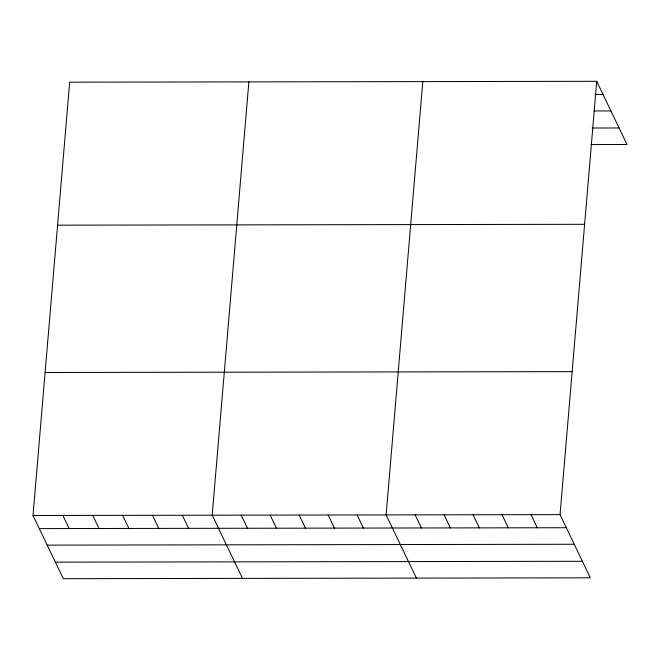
<?xml version="1.0" encoding="UTF-8"?>
<svg xmlns="http://www.w3.org/2000/svg" width="660" height="660" viewBox="0 0 660 660"><rect width="100%" height="100%" fill="white"/><g stroke="black" fill="none" stroke-linecap="round" stroke-linejoin="round"><path stroke-width="0.99" d="M596.722 81.312L560.043 514.627L590.32 577.822L63.277 578.688L33 515.493L69.679 82.178L596.722 81.312L627 144.507L591.013 144.565M248.878 81.881L212.198 515.196L242.476 578.391M422.796 81.601L386.116 514.907L416.394 578.111M595.006 94.429L603.001 94.413M593.926 110.971L610.921 110.946M592.094 128.024L619.08 127.974M57.577 225.175L584.62 224.301M45.103 372.496L572.146 371.629M33 515.493L560.043 514.627M39.278 528.602L566.321 527.728M47.198 545.127L574.241 544.261M55.357 562.155L582.4 561.289M531.053 514.676L537.331 527.777M502.07 514.717L508.348 527.827M473.08 514.767L479.358 527.876M444.089 514.816L450.376 527.917M415.107 514.866L421.385 527.967M357.134 514.957L363.412 528.066M328.144 515.006L334.422 528.115M299.153 515.056L305.432 528.157M270.171 515.105L276.449 528.206M241.18 515.146L247.459 528.256M182.325 515.245L188.612 528.355M152.46 515.295L158.738 528.404M122.595 515.344L128.873 528.454M92.73 515.394L99.008 528.503M62.865 515.443L69.143 528.553"/></g></svg>
